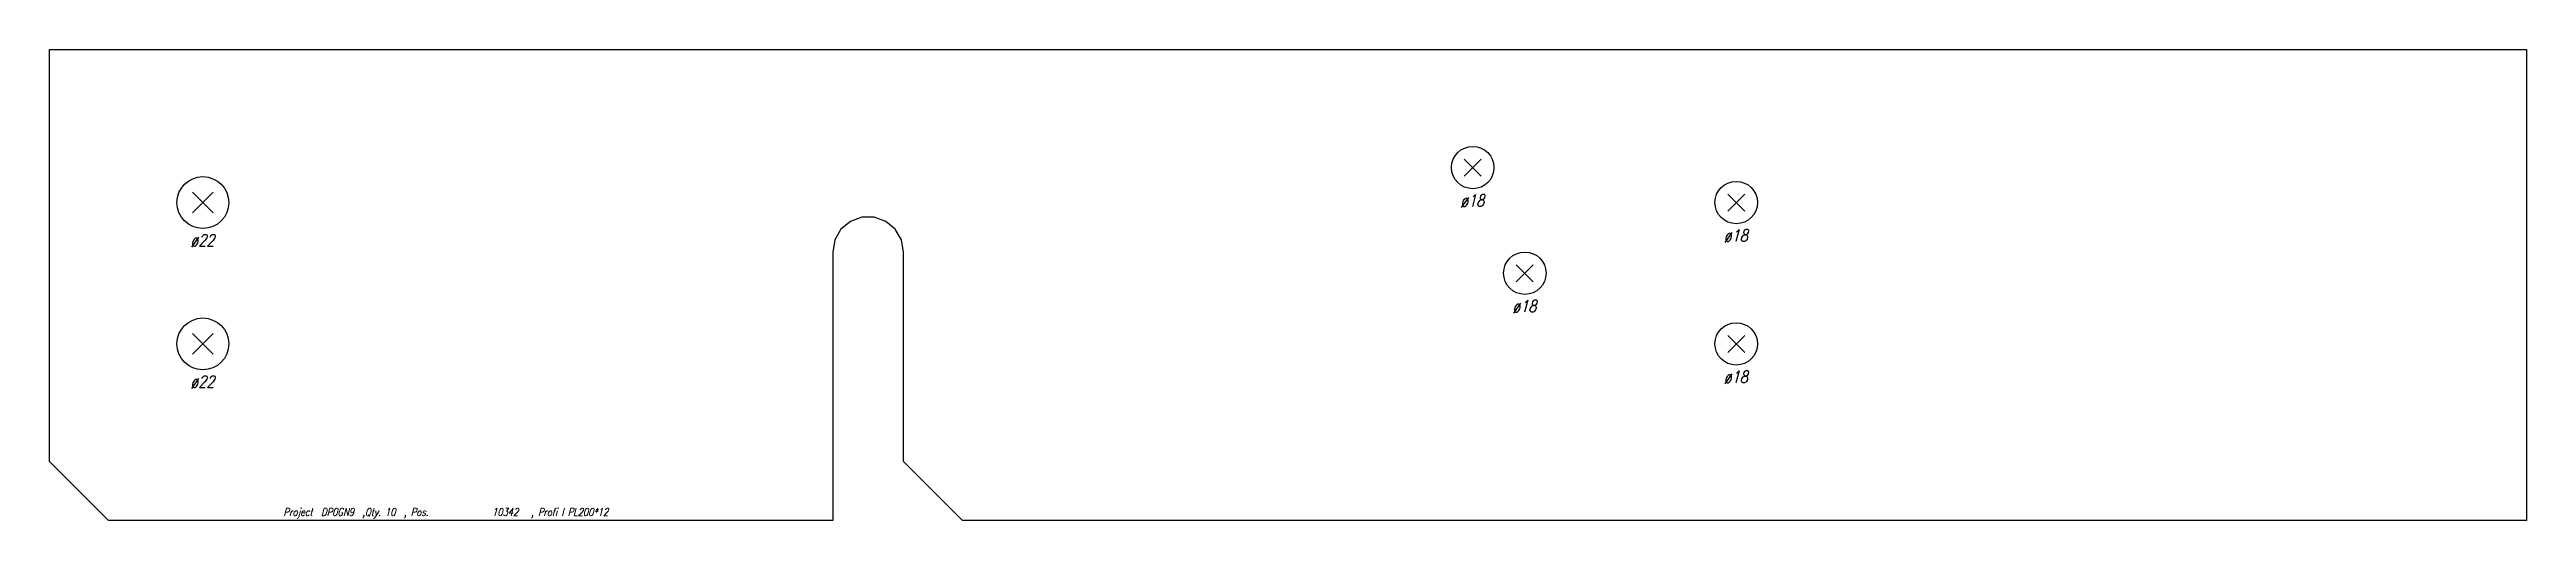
# Model space of a CAD drawing. Extents: x 0 to 1050, y -100 to 100.
import ezdxf

# ---------------------------------------------------------------- set-up
doc = ezdxf.new("R2010")
doc.units = 0
doc.header["$LTSCALE"] = 10
for name, color, linetype in [('BEZ_SCHRAUBEN', 7, 'CONTINUOUS'), ('SCHRAUBEN', 7, 'CONTINUOUS'), ('TEILE', 7, 'CONTINUOUS'), ('UNTERSCHRIFT', 7, 'CONTINUOUS')]:
    doc.layers.add(name, color=color, linetype=linetype)
doc.styles.get("Standard").update_dxf_attribs({"font": 'ROMANS'})

msp = doc.modelspace()

# ---------------------------------------------------------------- linework, layer by layer
at = {"layer": 'SCHRAUBEN', "color": 6}
for p, q in [((606.914429, 53.463013), (599.714417, 46.263008)), ((599.714417, 53.463013), (606.914429, 46.263008)), ((69.400101, 39.399914), (60.600098, 30.599911)), ((60.600098, 39.399914), (69.400101, 30.599911)), ((718.599976, 38.599922), (711.400024, 31.399918)), ((711.400024, 38.599922), (718.599976, 31.399918)), ((628.987549, 8.599006), (621.787537, 1.399005)), ((621.787537, 8.599006), (628.987549, 1.399005)), ((69.400101, -20.60009), (60.600098, -29.400091)), ((60.600098, -20.60009), (69.400101, -29.400091)), ((718.599976, -21.40008), (711.400024, -28.600082)), ((711.400024, -21.40008), (718.599976, -28.600082))]:
    msp.add_line(p, q, dxfattribs=at)
at = {"layer": 'SCHRAUBEN', "color": 2}
for centre, radius in [((603.314453, 49.86301), 9), ((65.000099, 34.999912), 11), ((715, 34.99992), 9), ((625.387512, 4.999005), 9.000061), ((65.000099, -25.000092), 11), ((715, -25.00008), 9)]:
    msp.add_circle(centre, radius, dxfattribs=at)
at = {"layer": 'TEILE', "color": 2}
for p, q in [((0, -75), (0, 100)), ((0, 100), (1050, 100)), ((1050, 100), (1050, -100)), ((335.509308, 23.642036), (332.904602, 19.130526)), ((339.499969, 26.990604), (335.509308, 23.642036)), ((344.395264, 28.772339), (339.499969, 26.990604)), ((349.604675, 28.772339), (344.395264, 28.772339)), ((354.499969, 26.990604), (349.604675, 28.772339)), ((358.490631, 23.642036), (354.499969, 26.990604)), ((361.095337, 19.130526), (358.490631, 23.642036)), ((332.904602, 19.130526), (331.999969, 14.000224)), ((331.999969, 14.000224), (331.999969, -100)), ((361.999969, 14.000224), (361.095337, 19.130526)), ((361.999969, -75.000481), (361.999969, 14.000224)), ((25, -100), (0, -75)), ((386.999481, -100), (361.999969, -75.000481)), ((331.999969, -100), (25, -100)), ((1050, -100), (386.999481, -100))]:
    msp.add_line(p, q, dxfattribs=at)

# ---------------------------------------------------------------- texts
at = {"layer": 'BEZ_SCHRAUBEN', "color": 2, "oblique": 15, "width": 0.8}
for s, p in [(' ø18', (595.314453, 33.363007)), (' ø22', (57.000099, 16.499912)), (' ø18', (707, 18.499922)), (' ø18', (617.387573, -11.500996)), (' ø22', (57.000099, -43.500092)), (' ø18', (707, -41.500084))]:
    msp.add_text(s, height=5, dxfattribs=at).set_placement(p)
at = {"layer": 'UNTERSCHRIFT', "color": 2, "oblique": 15, "width": 0.8}
for s, p in [('Project  DP0GN9  ,Qty. 10  , Pos. ', (99.199989, -98)), ('10342', (187.599976, -98)), ('  , Profi l PL200*12', (200.599976, -98))]:
    msp.add_text(s, height=3.25, dxfattribs=at).set_placement(p)

doc.saveas('drawing.dxf')
